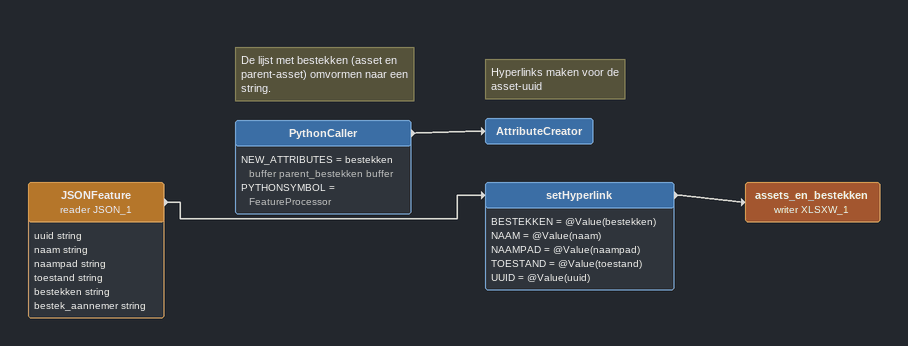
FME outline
JSONFeature (reader JSON_1)
    attributes: uuid string, naam string, naampad string, toestand string, bestekken string, bestek_aannemer string
    -> setHyperlink
setHyperlink
    BESTEKKEN = @Value(bestekken)
    NAAM = @Value(naam)
    NAAMPAD = @Value(naampad)
    TOESTAND = @Value(toestand)
    UUID = @Value(uuid)
    -> assets_en_bestekken (writer XLSXW_1)
assets_en_bestekken (writer XLSXW_1)
Note: De lijst met bestekken (asset en parent-asset) omvormen naar een string.
PythonCaller
    NEW_ATTRIBUTES = bestekken buffer parent_bestekken buffer
    PYTHONSYMBOL = FeatureProcessor
    -> AttributeCreator
Note: Hyperlinks maken voor de asset-uuid
AttributeCreator
